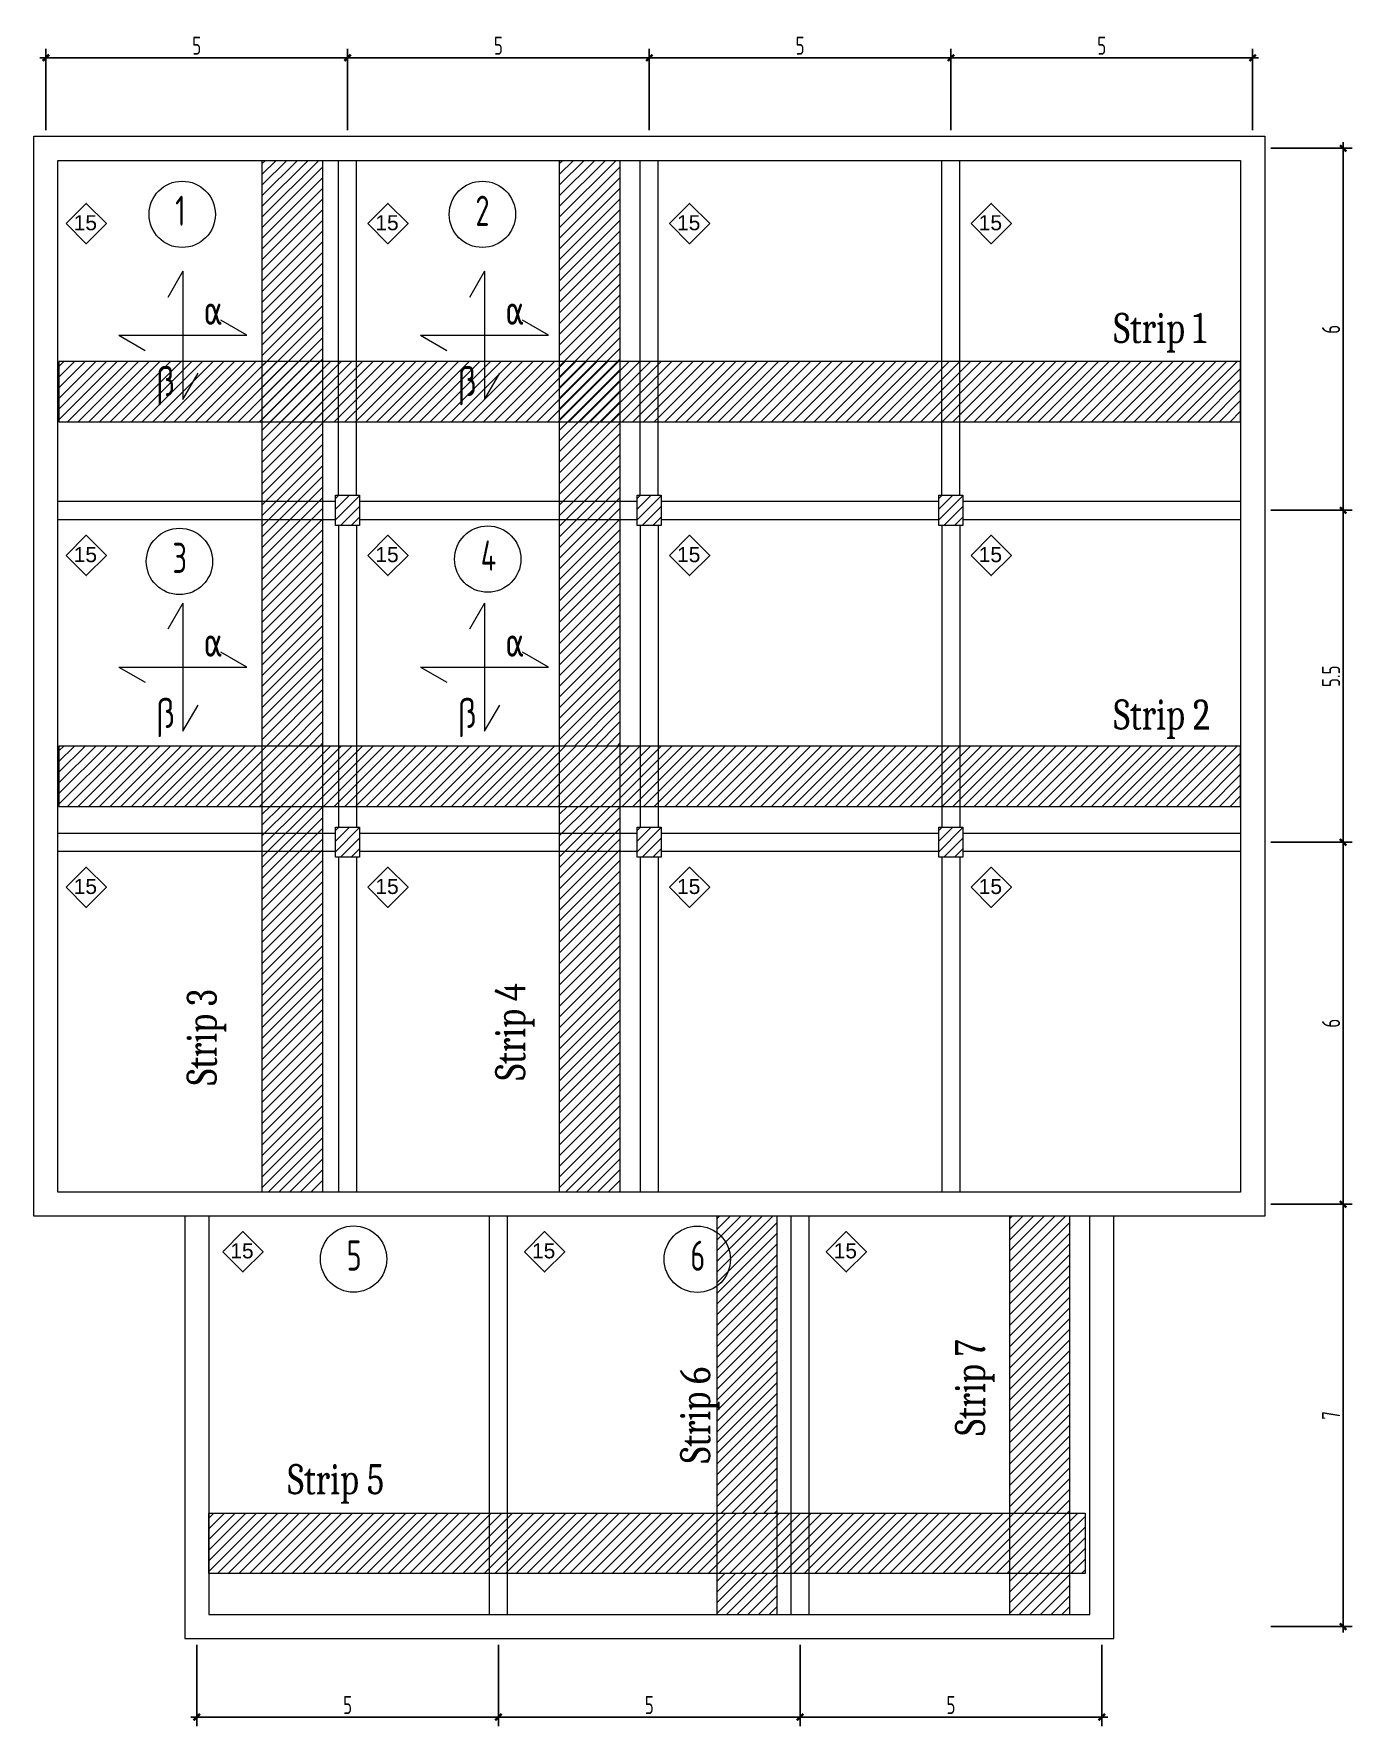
# Model space of a CAD drawing. Header units: metres. Extents: x 64 to 364, y 186 to 335.
# Drawn here: x 281.09 to 302.94, y 185.97 to 214.01 of the extents above; entities that cross this region are included whole.
import ezdxf

# ---------------------------------------------------------------- set-up
doc = ezdxf.new("R2010")
doc.units = ezdxf.units.M
doc.header["$MEASUREMENT"] = 0
for name, color, linetype in [('beam', 3, 'Continuous'), ('COLUMNS', 210, 'Continuous'), ('HATCH', 252, 'Continuous'), ('RC', 1, 'Continuous'), ('STEEL', 5, 'Continuous'), ('YQ_AXIS', 3, 'Continuous'), ('YQ_DIM', 3, 'Continuous')]:
    doc.layers.add(name, color=color, linetype=linetype)
doc.styles.add('1', font='arial.ttf')
doc.styles.add('YQ_DIM', font='SUPEROS.SHX', dxfattribs={"width": 0.8, "bigfont": 'HZDX.SHX'})
doc.dimstyles.new('yqm0_100', dxfattribs={"dimscale": 0.1, "dimtxt": 3, "dimasz": 1, "dimexe": 1.5, "dimexo": 3, "dimgap": 0.5, "dimtad": 1, "dimdec": 3, "dimdsep": 46, "dimtxsty": 'YQ_DIM', "dimblk": 'YQTICK', "dimcen": 0, "dimclrd": 256, "dimclre": 256, "dimclrt": 7, "dimadec": 1, "dimazin": 2, "dimtfac": 1, "dimtdec": 4, "dimtix": 1, "dimtmove": 2, "dimatfit": 2, "dimfxl": 1, "dimtolj": 1, "dimtzin": 0, "dimarcsym": 0})
pattern_1 = [(45, (0, -6.45064), (-0.088388348, 0.088388348), [])]

# ---------------------------------------------------------------- blocks, each defined once
blk = doc.blocks.new('YQTICK')
blk.add_line((-1, 0), (1, 0))
at = {"const_width": 0.4}
blk.add_lwpolyline([(0.53, 0.53), (-0.53, -0.53)], dxfattribs=at)
blk = doc.blocks.new('*D81')
at = {"layer": 'Defpoints', "color": 0, "lineweight": 9, "transparency": 16777216}
for p in [(283.787, 187.617), (288.787, 187.617), (288.787, 186.117)]:
    blk.add_point(p, dxfattribs=at)
at = {"layer": 'YQ_DIM', "lineweight": -2, "transparency": 16777216}
for p, q in [((283.787, 187.317), (283.787, 185.967)), ((288.787, 187.317), (288.787, 185.967)), ((283.887, 186.117), (288.687, 186.117))]:
    blk.add_line(p, q, dxfattribs=at)
at = {"layer": 'YQ_DIM', "lineweight": -2, "transparency": 16777216, "xscale": 0.1, "yscale": 0.1, "zscale": 0.1, "rotation": 180}
blk.add_blockref('YQTICK', (283.787, 186.117), dxfattribs=at)
at = {"layer": 'YQ_DIM', "lineweight": -2, "transparency": 16777216, "xscale": 0.1, "yscale": 0.1, "zscale": 0.1}
blk.add_blockref('YQTICK', (288.787, 186.117), dxfattribs=at)
at = {"layer": 'YQ_DIM', "color": 7, "lineweight": 9, "transparency": 16777216, "insert": (286.287, 186.317), "char_height": 0.3, "attachment_point": 5, "style": 'YQ_DIM'}
blk.add_mtext('\\A1;5', dxfattribs=at)
blk = doc.blocks.new('*D82')
at = {"layer": 'Defpoints', "color": 0, "lineweight": 9, "transparency": 16777216}
for p in [(288.787, 187.617), (293.787, 187.617), (293.787, 186.117)]:
    blk.add_point(p, dxfattribs=at)
at = {"layer": 'YQ_DIM', "lineweight": -2, "transparency": 16777216}
for p, q in [((288.787, 187.317), (288.787, 185.967)), ((293.787, 187.317), (293.787, 185.967)), ((288.887, 186.117), (293.687, 186.117))]:
    blk.add_line(p, q, dxfattribs=at)
at = {"layer": 'YQ_DIM', "lineweight": -2, "transparency": 16777216, "xscale": 0.1, "yscale": 0.1, "zscale": 0.1, "rotation": 180}
blk.add_blockref('YQTICK', (288.787, 186.117), dxfattribs=at)
at = {"layer": 'YQ_DIM', "lineweight": -2, "transparency": 16777216, "xscale": 0.1, "yscale": 0.1, "zscale": 0.1}
blk.add_blockref('YQTICK', (293.787, 186.117), dxfattribs=at)
at = {"layer": 'YQ_DIM', "color": 7, "lineweight": 9, "transparency": 16777216, "insert": (291.287, 186.317), "char_height": 0.3, "attachment_point": 5, "style": 'YQ_DIM'}
blk.add_mtext('\\A1;5', dxfattribs=at)
blk = doc.blocks.new('*D83')
at = {"layer": 'Defpoints', "color": 0, "lineweight": 9, "transparency": 16777216}
for p in [(293.787, 187.617), (298.787, 187.617), (298.787, 186.117)]:
    blk.add_point(p, dxfattribs=at)
at = {"layer": 'YQ_DIM', "lineweight": -2, "transparency": 16777216}
for p, q in [((293.787, 187.317), (293.787, 185.967)), ((298.787, 187.317), (298.787, 185.967)), ((293.887, 186.117), (298.687, 186.117))]:
    blk.add_line(p, q, dxfattribs=at)
at = {"layer": 'YQ_DIM', "lineweight": -2, "transparency": 16777216, "xscale": 0.1, "yscale": 0.1, "zscale": 0.1, "rotation": 180}
blk.add_blockref('YQTICK', (293.787, 186.117), dxfattribs=at)
at = {"layer": 'YQ_DIM', "lineweight": -2, "transparency": 16777216, "xscale": 0.1, "yscale": 0.1, "zscale": 0.1}
blk.add_blockref('YQTICK', (298.787, 186.117), dxfattribs=at)
at = {"layer": 'YQ_DIM', "color": 7, "lineweight": 9, "transparency": 16777216, "insert": (296.287, 186.317), "char_height": 0.3, "attachment_point": 5, "style": 'YQ_DIM'}
blk.add_mtext('\\A1;5', dxfattribs=at)
blk = doc.blocks.new('*D84')
at = {"layer": 'Defpoints', "color": 0, "lineweight": 9, "transparency": 16777216}
for p in [(286.287, 213.617), (281.287, 212.117), (286.287, 212.117)]:
    blk.add_point(p, dxfattribs=at)
at = {"layer": 'YQ_DIM', "lineweight": -2, "transparency": 16777216}
for p, q in [((281.287, 212.417), (281.287, 213.767)), ((286.287, 212.417), (286.287, 213.767)), ((281.387, 213.617), (286.187, 213.617))]:
    blk.add_line(p, q, dxfattribs=at)
at = {"layer": 'YQ_DIM', "lineweight": -2, "transparency": 16777216, "xscale": 0.1, "yscale": 0.1, "zscale": 0.1, "rotation": 180}
blk.add_blockref('YQTICK', (281.287, 213.617), dxfattribs=at)
at = {"layer": 'YQ_DIM', "lineweight": -2, "transparency": 16777216, "xscale": 0.1, "yscale": 0.1, "zscale": 0.1}
blk.add_blockref('YQTICK', (286.287, 213.617), dxfattribs=at)
at = {"layer": 'YQ_DIM', "color": 7, "lineweight": 9, "transparency": 16777216, "insert": (283.787, 213.817), "char_height": 0.3, "attachment_point": 5, "style": 'YQ_DIM'}
blk.add_mtext('\\A1;5', dxfattribs=at)
blk = doc.blocks.new('*D85')
at = {"layer": 'Defpoints', "color": 0, "lineweight": 9, "transparency": 16777216}
for p in [(291.287, 213.617), (286.287, 212.117), (291.287, 212.117)]:
    blk.add_point(p, dxfattribs=at)
at = {"layer": 'YQ_DIM', "lineweight": -2, "transparency": 16777216}
for p, q in [((286.287, 212.417), (286.287, 213.767)), ((291.287, 212.417), (291.287, 213.767)), ((286.387, 213.617), (291.187, 213.617))]:
    blk.add_line(p, q, dxfattribs=at)
at = {"layer": 'YQ_DIM', "lineweight": -2, "transparency": 16777216, "xscale": 0.1, "yscale": 0.1, "zscale": 0.1, "rotation": 180}
blk.add_blockref('YQTICK', (286.287, 213.617), dxfattribs=at)
at = {"layer": 'YQ_DIM', "lineweight": -2, "transparency": 16777216, "xscale": 0.1, "yscale": 0.1, "zscale": 0.1}
blk.add_blockref('YQTICK', (291.287, 213.617), dxfattribs=at)
at = {"layer": 'YQ_DIM', "color": 7, "lineweight": 9, "transparency": 16777216, "insert": (288.787, 213.817), "char_height": 0.3, "attachment_point": 5, "style": 'YQ_DIM'}
blk.add_mtext('\\A1;5', dxfattribs=at)
blk = doc.blocks.new('*D86')
at = {"layer": 'Defpoints', "color": 0, "lineweight": 9, "transparency": 16777216}
for p in [(296.287, 213.617), (291.287, 212.117), (296.287, 212.117)]:
    blk.add_point(p, dxfattribs=at)
at = {"layer": 'YQ_DIM', "lineweight": -2, "transparency": 16777216}
for p, q in [((291.287, 212.417), (291.287, 213.767)), ((296.287, 212.417), (296.287, 213.767)), ((291.387, 213.617), (296.187, 213.617))]:
    blk.add_line(p, q, dxfattribs=at)
at = {"layer": 'YQ_DIM', "lineweight": -2, "transparency": 16777216, "xscale": 0.1, "yscale": 0.1, "zscale": 0.1, "rotation": 180}
blk.add_blockref('YQTICK', (291.287, 213.617), dxfattribs=at)
at = {"layer": 'YQ_DIM', "lineweight": -2, "transparency": 16777216, "xscale": 0.1, "yscale": 0.1, "zscale": 0.1}
blk.add_blockref('YQTICK', (296.287, 213.617), dxfattribs=at)
at = {"layer": 'YQ_DIM', "color": 7, "lineweight": 9, "transparency": 16777216, "insert": (293.787, 213.817), "char_height": 0.3, "attachment_point": 5, "style": 'YQ_DIM'}
blk.add_mtext('\\A1;5', dxfattribs=at)
blk = doc.blocks.new('*D87')
at = {"layer": 'Defpoints', "color": 0, "lineweight": 9, "transparency": 16777216}
for p in [(301.287, 213.617), (296.287, 212.117), (301.287, 212.117)]:
    blk.add_point(p, dxfattribs=at)
at = {"layer": 'YQ_DIM', "lineweight": -2, "transparency": 16777216}
for p, q in [((296.287, 212.417), (296.287, 213.767)), ((301.287, 212.417), (301.287, 213.767)), ((296.387, 213.617), (301.187, 213.617))]:
    blk.add_line(p, q, dxfattribs=at)
at = {"layer": 'YQ_DIM', "lineweight": -2, "transparency": 16777216, "xscale": 0.1, "yscale": 0.1, "zscale": 0.1, "rotation": 180}
blk.add_blockref('YQTICK', (296.287, 213.617), dxfattribs=at)
at = {"layer": 'YQ_DIM', "lineweight": -2, "transparency": 16777216, "xscale": 0.1, "yscale": 0.1, "zscale": 0.1}
blk.add_blockref('YQTICK', (301.287, 213.617), dxfattribs=at)
at = {"layer": 'YQ_DIM', "color": 7, "lineweight": 9, "transparency": 16777216, "insert": (298.787, 213.817), "char_height": 0.3, "attachment_point": 5, "style": 'YQ_DIM'}
blk.add_mtext('\\A1;5', dxfattribs=at)
blk = doc.blocks.new('*D88')
at = {"layer": 'Defpoints', "color": 0, "lineweight": 9, "transparency": 16777216}
for p in [(301.287, 194.617), (302.787, 194.617), (301.287, 187.617)]:
    blk.add_point(p, dxfattribs=at)
at = {"layer": 'YQ_DIM', "lineweight": -2, "transparency": 16777216}
for p, q in [((301.587, 194.617), (302.937, 194.617)), ((302.787, 187.717), (302.787, 194.517)), ((301.587, 187.617), (302.937, 187.617))]:
    blk.add_line(p, q, dxfattribs=at)
at = {"layer": 'YQ_DIM', "lineweight": -2, "transparency": 16777216, "xscale": 0.1, "yscale": 0.1, "zscale": 0.1}
for p, rotation in [((302.787, 194.617), 90), ((302.787, 187.617), 270)]:
    blk.add_blockref('YQTICK', p, dxfattribs=dict(at, rotation=rotation))
at = {"layer": 'YQ_DIM', "color": 7, "lineweight": 9, "transparency": 16777216, "insert": (302.587, 191.117), "char_height": 0.3, "attachment_point": 5, "rotation": 90, "style": 'YQ_DIM'}
blk.add_mtext('\\A1;7', dxfattribs=at)
blk = doc.blocks.new('*D89')
at = {"layer": 'Defpoints', "color": 0, "lineweight": 9, "transparency": 16777216}
for p in [(301.287, 200.617), (302.787, 200.617), (301.287, 194.617)]:
    blk.add_point(p, dxfattribs=at)
at = {"layer": 'YQ_DIM', "lineweight": -2, "transparency": 16777216}
for p, q in [((301.587, 200.617), (302.937, 200.617)), ((302.787, 194.717), (302.787, 200.517)), ((301.587, 194.617), (302.937, 194.617))]:
    blk.add_line(p, q, dxfattribs=at)
at = {"layer": 'YQ_DIM', "lineweight": -2, "transparency": 16777216, "xscale": 0.1, "yscale": 0.1, "zscale": 0.1}
for p, rotation in [((302.787, 200.617), 90), ((302.787, 194.617), 270)]:
    blk.add_blockref('YQTICK', p, dxfattribs=dict(at, rotation=rotation))
at = {"layer": 'YQ_DIM', "color": 7, "lineweight": 9, "transparency": 16777216, "insert": (302.587, 197.617), "char_height": 0.3, "attachment_point": 5, "rotation": 90, "style": 'YQ_DIM'}
blk.add_mtext('\\A1;6', dxfattribs=at)
blk = doc.blocks.new('*D90')
at = {"layer": 'Defpoints', "color": 0, "lineweight": 9, "transparency": 16777216}
for p in [(301.287, 206.117), (302.787, 206.117), (301.287, 200.617)]:
    blk.add_point(p, dxfattribs=at)
at = {"layer": 'YQ_DIM', "lineweight": -2, "transparency": 16777216}
for p, q in [((301.587, 206.117), (302.937, 206.117)), ((302.787, 200.717), (302.787, 206.017)), ((301.587, 200.617), (302.937, 200.617))]:
    blk.add_line(p, q, dxfattribs=at)
at = {"layer": 'YQ_DIM', "lineweight": -2, "transparency": 16777216, "xscale": 0.1, "yscale": 0.1, "zscale": 0.1}
for p, rotation in [((302.787, 206.117), 90), ((302.787, 200.617), 270)]:
    blk.add_blockref('YQTICK', p, dxfattribs=dict(at, rotation=rotation))
at = {"layer": 'YQ_DIM', "color": 7, "lineweight": 9, "transparency": 16777216, "insert": (302.587, 203.367), "char_height": 0.3, "attachment_point": 5, "rotation": 90, "style": 'YQ_DIM'}
blk.add_mtext('\\A1;5.5', dxfattribs=at)
blk = doc.blocks.new('*D91')
at = {"layer": 'Defpoints', "color": 0, "lineweight": 9, "transparency": 16777216}
for p in [(301.287, 212.117), (302.787, 212.117), (301.287, 206.117)]:
    blk.add_point(p, dxfattribs=at)
at = {"layer": 'YQ_DIM', "lineweight": -2, "transparency": 16777216}
for p, q in [((301.587, 212.117), (302.937, 212.117)), ((302.787, 206.217), (302.787, 212.017)), ((301.587, 206.117), (302.937, 206.117))]:
    blk.add_line(p, q, dxfattribs=at)
at = {"layer": 'YQ_DIM', "lineweight": -2, "transparency": 16777216, "xscale": 0.1, "yscale": 0.1, "zscale": 0.1}
for p, rotation in [((302.787, 212.117), 90), ((302.787, 206.117), 270)]:
    blk.add_blockref('YQTICK', p, dxfattribs=dict(at, rotation=rotation))
at = {"layer": 'YQ_DIM', "color": 7, "lineweight": 9, "transparency": 16777216, "insert": (302.587, 209.117), "char_height": 0.3, "attachment_point": 5, "rotation": 90, "style": 'YQ_DIM'}
blk.add_mtext('\\A1;6', dxfattribs=at)
blk = doc.blocks.new('*U73')
at = {"layer": 'YQ_DIM'}
blk.add_lwpolyline([(-0.334, 0), (0, -0.334), (0.334, 0), (0, 0.334)], close=True, dxfattribs=at)
at = {"layer": 'YQ_DIM', "style": '1'}
blk.add_text('15', height=0.25, dxfattribs=at).set_placement((-0.21, -0.11))
blk = doc.blocks.new('*U74')
at = {"layer": 'YQ_AXIS', "color": 0, "linetype": 'ByBlock', "lineweight": -2, "transparency": 16777216}
for p in [(0, 0), (5, 0), (10, 0)]:
    blk.add_blockref('*U73', p, dxfattribs=at)
blk = doc.blocks.new('*U75')
at = {"layer": 'beam', "lineweight": 9}
for p, q in [((-2.3, 0.15), (2.3, 0.15)), ((-2.3, -0.15), (2.3, -0.15))]:
    blk.add_line(p, q, dxfattribs=at)
blk = doc.blocks.new('*U76')
at = {"layer": 'HATCH', "color": 0, "linetype": 'ByBlock', "lineweight": -2, "transparency": 16777216}
for p in [(-15, 0), (-10, 0), (-5, 0), (0, 0), (-15, -5.5), (-10, -5.5), (-5, -5.5), (0, -5.5)]:
    blk.add_blockref('*U75', p, dxfattribs=at)
blk = doc.blocks.new('*U77')
at = {"layer": 'beam', "lineweight": 9}
for p, q in [((-0.15, -2.775), (-0.15, 2.775)), ((0.15, -2.775), (0.15, 2.775))]:
    blk.add_line(p, q, dxfattribs=at)
blk = doc.blocks.new('*U78')
at = {"layer": 'HATCH', "color": 0, "linetype": 'ByBlock', "lineweight": -2, "transparency": 16777216}
for p in [(-10, 0), (-5, 0), (0, 0)]:
    blk.add_blockref('*U77', p, dxfattribs=at)
blk = doc.blocks.new('*U79')
at = {"layer": 'beam', "lineweight": 9}
for p, q in [((-0.15, 5.525), (-0.15, 0.525)), ((0.15, 5.525), (0.15, 0.525)), ((-0.15, 0.025), (-0.15, -5.525)), ((0.15, 0.025), (0.15, -5.525))]:
    blk.add_line(p, q, dxfattribs=at)
blk = doc.blocks.new('*U80')
at = {"layer": 'beam', "color": 0, "linetype": 'ByBlock', "lineweight": -2, "transparency": 16777216}
for p in [(0, 0), (5, 0), (10, 0)]:
    blk.add_blockref('*U79', p, dxfattribs=at)

msp = doc.modelspace()

# ---------------------------------------------------------------- hatches: boundary and pattern name
at = {"layer": 'HATCH', "lineweight": 9}
h = msp.add_hatch(dxfattribs=at)
h.set_pattern_fill('ANSI31', color=256)
h.set_pattern_definition([(45, (14.19409, -51.08443), (-0.088388348, 0.088388348), [])])
h.paths.add_polyline_path([(286.4868, 206.3667), (286.0868, 206.3667), (286.0868, 205.8667), (286.4868, 205.8667)])
h = msp.add_hatch(dxfattribs=at)
h.set_pattern_fill('ANSI31', color=256)
h.set_pattern_definition([(45, (19.19409, -51.08443), (-0.088388348, 0.088388348), [])])
h.paths.add_polyline_path([(291.4868, 206.3667), (291.0868, 206.3667), (291.0868, 205.8667), (291.4868, 205.8667)])
h = msp.add_hatch(dxfattribs=at)
h.set_pattern_fill('ANSI31', color=256)
h.set_pattern_definition([(45, (24.19409, -51.08443), (-0.088388348, 0.088388348), [])])
h.paths.add_polyline_path([(296.4868, 206.3667), (296.0868, 206.3667), (296.0868, 205.8667), (296.4868, 205.8667)])
h = msp.add_hatch(dxfattribs=at)
h.set_pattern_fill('ANSI31', color=256)
h.set_pattern_definition([(45, (14.19409, -56.58443), (-0.088388348, 0.088388348), [])])
h.paths.add_polyline_path([(286.4868, 200.8667), (286.0868, 200.8667), (286.0868, 200.3667), (286.4868, 200.3667)])
h = msp.add_hatch(dxfattribs=at)
h.set_pattern_fill('ANSI31', color=256)
h.set_pattern_definition([(45, (19.19409, -56.58443), (-0.088388348, 0.088388348), [])])
h.paths.add_polyline_path([(291.4868, 200.8667), (291.0868, 200.8667), (291.0868, 200.3667), (291.4868, 200.3667)])
h = msp.add_hatch(dxfattribs=at)
h.set_pattern_fill('ANSI31', color=256)
h.set_pattern_definition([(45, (24.19409, -56.58443), (-0.088388348, 0.088388348), [])])
h.paths.add_polyline_path([(296.4868, 200.8667), (296.0868, 200.8667), (296.0868, 200.3667), (296.4868, 200.3667)])
at = {"layer": 'STEEL', "lineweight": 9}
h = msp.add_hatch(dxfattribs=at)
h.set_pattern_fill('ANSI31', color=256)
h.paths.add_polyline_path([(285.8734, 200.4667), (284.8734, 200.4667), (284.8734, 194.8172), (285.8734, 194.8172)])
h.paths.add_polyline_path([(285.8734, 200.7667), (284.8734, 200.7667), (284.8734, 200.4667), (285.8734, 200.4667)])
h.paths.add_polyline_path([(285.8734, 201.2106), (284.8734, 201.2106), (284.8734, 200.7667), (285.8734, 200.7667)])
h.paths.add_polyline_path([(285.8734, 205.9667), (284.8734, 205.9667), (284.8734, 202.2106), (285.8734, 202.2106)])
h.paths.add_polyline_path([(285.8734, 211.9167), (284.8734, 211.9167), (284.8734, 206.2667), (285.8734, 206.2667)])
h.paths.add_polyline_path([(285.8734, 206.2667), (284.8734, 206.2667), (284.8734, 205.9667), (285.8734, 205.9667)])
h = msp.add_hatch(dxfattribs=at)
h.set_pattern_fill('ANSI31', color=256)
h.set_pattern_definition([(45, (4.92711, 0), (-0.088388348, 0.088388348), [])])
h.paths.add_polyline_path([(290.8005, 200.4667), (289.8005, 200.4667), (289.8005, 194.8172), (290.8005, 194.8172)])
h.paths.add_polyline_path([(290.8005, 200.7667), (289.8005, 200.7667), (289.8005, 200.4667), (290.8005, 200.4667)])
h.paths.add_polyline_path([(290.8005, 201.2106), (289.8005, 201.2106), (289.8005, 200.7667), (290.8005, 200.7667)])
h.paths.add_polyline_path([(290.8005, 205.9667), (289.8005, 205.9667), (289.8005, 202.2106), (290.8005, 202.2106)])
h.paths.add_polyline_path([(290.8005, 211.9167), (289.8005, 211.9167), (289.8005, 206.2667), (290.8005, 206.2667)])
h.paths.add_polyline_path([(290.8005, 206.2667), (289.8005, 206.2667), (289.8005, 205.9667), (290.8005, 205.9667)])
h = msp.add_hatch(dxfattribs=at)
h.set_pattern_fill('ANSI31', color=256)
h.set_pattern_definition([(45, (0, 6.37306), (-0.088388348, 0.088388348), [])])
h.paths.add_polyline_path([(286.1368, 208.5836), (281.502, 208.5836), (281.502, 207.5836), (286.1368, 207.5836)])
h.paths.add_polyline_path([(286.4368, 208.5836), (286.1368, 208.5836), (286.1368, 207.5836), (286.4368, 207.5836)])
h.paths.add_polyline_path([(296.1368, 208.5836), (291.4368, 208.5836), (291.4368, 207.5836), (296.1368, 207.5836)])
h.paths.add_polyline_path([(291.1368, 208.5836), (286.4368, 208.5836), (286.4368, 207.5836), (291.1368, 207.5836)])
h.paths.add_polyline_path([(301.0868, 208.5836), (296.4368, 208.5836), (296.4368, 207.5836), (301.0868, 207.5836)])
h.paths.add_polyline_path([(296.4368, 208.5836), (296.1368, 208.5836), (296.1368, 207.5836), (296.4368, 207.5836)])
h.paths.add_polyline_path([(291.4368, 208.5836), (291.1368, 208.5836), (291.1368, 207.5836), (291.4368, 207.5836)])
h = msp.add_hatch(dxfattribs=at)
h.set_pattern_fill('ANSI31', color=256)
h.set_pattern_definition(pattern_1)
h.paths.add_polyline_path([(281.502, 202.2106), (281.502, 201.2106), (286.1368, 201.2106), (286.1368, 202.2106)], flags=17)
h.paths.add_polyline_path([(291.1368, 202.2106), (286.4368, 202.2106), (286.4368, 201.2106), (291.1368, 201.2106)], flags=16)
h.paths.add_polyline_path([(286.4368, 202.2106), (286.1368, 202.2106), (286.1368, 201.2106), (286.4368, 201.2106)], flags=16)
h.paths.add_polyline_path([(291.4368, 202.2106), (291.1368, 202.2106), (291.1368, 201.2106), (291.4368, 201.2106)], flags=16)
h.paths.add_polyline_path([(296.1368, 202.2106), (291.4368, 202.2106), (291.4368, 201.2106), (296.1368, 201.2106)], flags=16)
h.paths.add_polyline_path([(296.4368, 202.2106), (296.1368, 202.2106), (296.1368, 201.2106), (296.4368, 201.2106)], flags=16)
h.paths.add_polyline_path([(296.4368, 202.2106), (296.4368, 201.2106), (301.0868, 201.2106), (301.0868, 202.2106)], flags=16)
h.paths.add_polyline_path([(301.0868, 202.2106), (281.502, 202.2106), (281.502, 201.2106), (301.0868, 201.2106)])
h.paths.add_polyline_path([(282.9382, 199.5873), (283.5175, 199.5873), (283.5175, 203.9749), (282.9382, 203.9749)], flags=9)
h.paths.add_polyline_path([(287.9382, 199.5873), (288.5175, 199.5873), (288.5175, 203.9749), (287.9382, 203.9749)], flags=9)
h.paths.add_polyline_path([(292.9382, 199.5873), (293.5175, 199.5873), (293.5175, 203.9749), (292.9382, 203.9749)], flags=9)
h.paths.add_polyline_path([(297.9382, 199.5873), (298.5175, 199.5873), (298.5175, 203.9749), (297.9382, 203.9749)], flags=9)
h = msp.add_hatch(dxfattribs=at)
h.set_pattern_fill('ANSI31', color=256)
h.set_pattern_definition(pattern_1)
h.paths.add_polyline_path([(291.1368, 202.2106), (286.4368, 202.2106), (286.4368, 201.2106), (291.1368, 201.2106)], flags=17)
h.paths.add_polyline_path([(286.4368, 202.2106), (286.4368, 201.2106), (291.1368, 201.2106), (291.1368, 202.2106)], flags=17)
h.paths.add_polyline_path([(287.9382, 199.5873), (288.5175, 199.5873), (288.5175, 203.9749), (287.9382, 203.9749)], flags=9)
h = msp.add_hatch(dxfattribs=at)
h.set_pattern_fill('ANSI31', color=256)
h.paths.add_polyline_path([(286.1368, 202.2106), (281.502, 202.2106), (281.502, 201.2106), (286.1368, 201.2106)])
h.paths.add_polyline_path([(286.4368, 202.2106), (286.1368, 202.2106), (286.1368, 201.2106), (286.4368, 201.2106)])
h.paths.add_polyline_path([(296.1368, 202.2106), (291.4368, 202.2106), (291.4368, 201.2106), (296.1368, 201.2106)])
h.paths.add_polyline_path([(291.1368, 202.2106), (286.4368, 202.2106), (286.4368, 201.2106), (291.1368, 201.2106)])
h.paths.add_polyline_path([(301.0868, 202.2106), (296.4368, 202.2106), (296.4368, 201.2106), (301.0868, 201.2106)])
h.paths.add_polyline_path([(296.4368, 202.2106), (296.1368, 202.2106), (296.1368, 201.2106), (296.4368, 201.2106)])
h.paths.add_polyline_path([(291.4368, 202.2106), (291.1368, 202.2106), (291.1368, 201.2106), (291.4368, 201.2106)])
h = msp.add_hatch(dxfattribs=at)
h.set_pattern_fill('ANSI31', color=256)
h.set_pattern_definition([(45, (-4.85117, 0), (-0.088388348, 0.088388348), [])])
h.paths.add_polyline_path([(293.4071, 194.4167), (292.4071, 194.4167), (292.4071, 191.2111), (292.4781, 191.1702), (292.4071, 191.1702), (292.4071, 189.4956), (293.4071, 189.4956)])
h.paths.add_polyline_path([(293.4071, 188.4956), (292.4071, 188.4956), (292.4071, 187.8167), (293.4071, 187.8167)])
h = msp.add_hatch(dxfattribs=at)
h.set_pattern_fill('ANSI31', color=256)
h.paths.add_polyline_path([(298.2583, 194.4167), (297.2583, 194.4167), (297.2583, 191.2111), (297.3292, 191.1702), (297.2583, 191.1702), (297.2583, 189.4956), (298.2583, 189.4956)])
h.paths.add_polyline_path([(298.2583, 188.4956), (297.2583, 188.4956), (297.2583, 187.8167), (298.2583, 187.8167)])
h = msp.add_hatch(dxfattribs=at)
h.set_pattern_fill('ANSI31', color=256)
h.paths.add_polyline_path([(298.5133, 189.4956), (293.9368, 189.4956), (293.9368, 188.4956), (298.5133, 188.4956)])
h.paths.add_polyline_path([(293.6368, 189.4956), (288.9368, 189.4956), (288.9368, 188.4956), (293.6368, 188.4956)])
h.paths.add_polyline_path([(288.6368, 189.4956), (283.9868, 189.4956), (283.9868, 188.4956), (288.6368, 188.4956)])
h.paths.add_polyline_path([(288.9368, 189.4956), (288.6368, 189.4956), (288.6368, 188.4956), (288.9368, 188.4956)])
h.paths.add_polyline_path([(293.9368, 189.4956), (293.6368, 189.4956), (293.6368, 188.4956), (293.9368, 188.4956)])

# ---------------------------------------------------------------- linework, layer by layer
at = {"layer": 'beam', "lineweight": 9}
for p, q in [((283.5578, 210.0783), (283.3078, 209.6453)), ((283.5578, 210.0783), (283.5578, 207.9559)), ((288.5578, 210.0783), (288.3078, 209.6453)), ((288.5578, 210.0783), (288.5578, 207.9559)), ((284.619, 209.0171), (284.186, 209.2671)), ((289.619, 209.0171), (289.186, 209.2671)), ((282.4965, 209.0171), (284.619, 209.0171)), ((282.4965, 209.0171), (282.9295, 208.7671)), ((287.4965, 209.0171), (289.619, 209.0171)), ((287.4965, 209.0171), (287.9295, 208.7671)), ((283.5578, 207.9559), (283.8078, 208.3889)), ((288.5578, 207.9559), (288.8078, 208.3889)), ((283.5578, 204.5783), (283.3078, 204.1453)), ((283.5578, 204.5783), (283.5578, 202.4559)), ((288.5578, 204.5783), (288.3078, 204.1453)), ((288.5578, 204.5783), (288.5578, 202.4559)), ((284.619, 203.5171), (284.186, 203.7671)), ((289.619, 203.5171), (289.186, 203.7671)), ((282.4965, 203.5171), (284.619, 203.5171)), ((282.4965, 203.5171), (282.9295, 203.2671)), ((287.4965, 203.5171), (289.619, 203.5171)), ((287.4965, 203.5171), (287.9295, 203.2671)), ((283.5578, 202.4559), (283.8078, 202.8889)), ((288.5578, 202.4559), (288.8078, 202.8889)), ((288.6368, 187.8167), (288.6368, 194.4167)), ((288.9368, 187.8167), (288.9368, 194.4167)), ((293.6368, 187.8167), (293.6368, 194.4167)), ((293.9368, 187.8167), (293.9368, 194.4167))]:
    msp.add_line(p, q, dxfattribs=at)
for points in [[(284.8734, 211.9167), (285.8734, 211.9167), (285.8734, 194.8172), (284.8734, 194.8172)], [(289.8005, 211.9167), (290.8005, 211.9167), (290.8005, 194.8172), (289.8005, 194.8172)], [(301.0868, 208.5836), (281.502, 208.5836), (281.502, 207.5836), (301.0868, 207.5836)], [(301.0868, 202.2106), (281.502, 202.2106), (281.502, 201.2106), (301.0868, 201.2106)], [(293.4071, 194.4167), (292.4071, 194.4167), (292.4071, 187.8167), (293.4071, 187.8167)], [(298.2583, 194.4167), (297.2583, 194.4167), (297.2583, 187.8167), (298.2583, 187.8167)], [(283.9868, 189.4956), (298.5133, 189.4956), (298.5133, 188.4956), (283.9868, 188.4956)]]:
    msp.add_lwpolyline(points, close=True, dxfattribs=at)
for centre in [(283.5454, 211.0223), (288.5216, 211.0223), (283.5008, 205.2693), (288.6099, 205.3078), (286.3862, 193.7082), (292.0828, 193.7049)]:
    msp.add_circle(centre, 0.5496, dxfattribs=at)
at = {"layer": 'COLUMNS', "lineweight": 9}
for points in [[(286.0868, 206.3667), (286.4868, 206.3667), (286.4868, 205.8667), (286.0868, 205.8667)], [(291.0868, 206.3667), (291.4868, 206.3667), (291.4868, 205.8667), (291.0868, 205.8667)], [(296.0868, 206.3667), (296.4868, 206.3667), (296.4868, 205.8667), (296.0868, 205.8667)], [(286.0868, 200.8667), (286.4868, 200.8667), (286.4868, 200.3667), (286.0868, 200.3667)], [(291.0868, 200.8667), (291.4868, 200.8667), (291.4868, 200.3667), (291.0868, 200.3667)], [(296.0868, 200.8667), (296.4868, 200.8667), (296.4868, 200.3667), (296.0868, 200.3667)]]:
    msp.add_lwpolyline(points, close=True, dxfattribs=at)
at = {"layer": 'RC', "lineweight": 9}
for p, q in [((281.0868, 194.4167), (281.0868, 212.3167)), ((281.0868, 212.3167), (301.4868, 212.3167)), ((301.4868, 212.3167), (301.4868, 194.4167)), ((281.4868, 194.8167), (281.4868, 211.9167)), ((281.4868, 211.9167), (301.0868, 211.9167)), ((301.0868, 211.9167), (301.0868, 194.8167)), ((301.0868, 194.8167), (281.4868, 194.8167)), ((301.4868, 194.4167), (281.0868, 194.4167)), ((283.5868, 194.4167), (283.5868, 187.4167)), ((283.9868, 194.4167), (283.9868, 187.8167)), ((298.5868, 187.8167), (298.5868, 194.4167)), ((298.9868, 187.4167), (298.9868, 194.4167)), ((283.9868, 187.8167), (298.5868, 187.8167)), ((283.5868, 187.4167), (298.9868, 187.4167))]:
    msp.add_line(p, q, dxfattribs=at)
at = {"layer": 'YQ_DIM'}
for points in [[(281.6219, 210.8687), (281.9557, 210.535), (282.2894, 210.8687), (281.9557, 211.2024)], [(286.6219, 210.8687), (286.9557, 210.535), (287.2894, 210.8687), (286.9557, 211.2024)], [(291.6219, 210.8687), (291.9557, 210.535), (292.2894, 210.8687), (291.9557, 211.2024)], [(296.6219, 210.8687), (296.9557, 210.535), (297.2894, 210.8687), (296.9557, 211.2024)], [(281.6219, 205.3687), (281.9557, 205.035), (282.2894, 205.3687), (281.9557, 205.7024)], [(286.6219, 205.3687), (286.9557, 205.035), (287.2894, 205.3687), (286.9557, 205.7024)], [(291.6219, 205.3687), (291.9557, 205.035), (292.2894, 205.3687), (291.9557, 205.7024)], [(296.6219, 205.3687), (296.9557, 205.035), (297.2894, 205.3687), (296.9557, 205.7024)], [(281.6219, 199.8687), (281.9557, 199.535), (282.2894, 199.8687), (281.9557, 200.2024)], [(286.6219, 199.8687), (286.9557, 199.535), (287.2894, 199.8687), (286.9557, 200.2024)], [(291.6219, 199.8687), (291.9557, 199.535), (292.2894, 199.8687), (291.9557, 200.2024)], [(296.6219, 199.8687), (296.9557, 199.535), (297.2894, 199.8687), (296.9557, 200.2024)]]:
    msp.add_lwpolyline(points, close=True, dxfattribs=at)

# ---------------------------------------------------------------- block references
at = {"layer": 'beam', "lineweight": 9}
msp.add_blockref('*U80', (286.2868, 200.3417), dxfattribs=at)
at = {"layer": 'HATCH', "lineweight": 9}
for name, p in [('*U78', (296.2868, 209.1417)), ('*U76', (298.7868, 206.1167))]:
    msp.add_blockref(name, p, dxfattribs=at)
at = {"layer": 'YQ_AXIS', "lineweight": 9}
msp.add_blockref('*U74', (284.5519, 193.8299), dxfattribs=at)

# ---------------------------------------------------------------- texts
at = {"layer": 'beam', "lineweight": 9, "char_height": 0.5, "attachment_point": 1, "style": 'YQ_DIM'}
for s, width, heights, insert in [('1', 0.713267, [0], (283.4299, 211.3312)), ('2', 0.713267, [0], (288.4061, 211.3312)), ('{\\fCambria Math|b0|i0|c0|p18;α}', 0.357085, [0], (283.9016, 209.6902)), ('{\\fCambria Math|b0|i0|c0|p18;α}', 0.357085, [0], (288.9016, 209.6902)), ('{\\fCambria Math|b0|i0|c0|p18;Strip 1}', 2.356456, [0.3506], (298.9829, 209.3893)), ('{\\fCambria Math|b0|i0|c0|p18;β}', 0.592009, [0], (283.1136, 208.5094)), ('{\\fCambria Math|b0|i0|c0|p18;β}', 0.592009, [0], (288.1136, 208.5094)), ('4', 0.713267, [0], (288.4944, 205.6167)), ('3', 0.713267, [0], (283.3853, 205.5782)), ('{\\fCambria Math|b0|i0|c0|p18;α}', 0.357085, [0], (283.9016, 204.1902)), ('{\\fCambria Math|b0|i0|c0|p18;α}', 0.357085, [0], (288.9016, 204.1902)), ('{\\fCambria Math|b0|i0|c0|p18;β}', 0.592009, [0], (283.1136, 203.0094)), ('{\\fCambria Math|b0|i0|c0|p18;β}', 0.592009, [0], (288.1136, 203.0094)), ('{\\fCambria Math|b0|i0|c0|p18;Strip 2}', 2.356456, [0.3506], (298.9829, 202.9833)), ('5', 0.713267, [0], (286.2708, 194.0171)), ('6', 0.713267, [0], (291.9673, 194.0138)), ('{\\fCambria Math|b0|i0|c0|p18;Strip 5}', 2.356456, [0.3506], (285.2923, 190.3099))]:
    msp.add_mtext_dynamic_manual_height_columns(s, width=width, gutter_width=1, heights=heights, dxfattribs=dict(at, insert=insert))
at = {"layer": 'beam', "lineweight": 9, "char_height": 0.5, "attachment_point": 1, "rotation": 90, "style": 'YQ_DIM'}
for s, insert in [('{\\fCambria Math|b0|i0|c0|p18;Strip 3}', (283.6188, 196.5883)), ('{\\fCambria Math|b0|i0|c0|p18;Strip 4}', (288.7328, 196.6702)), ('{\\fCambria Math|b0|i0|c0|p18;Strip 7}', (296.3544, 190.7839)), ('{\\fCambria Math|b0|i0|c0|p18;Strip 6}', (291.7985, 190.3254))]:
    msp.add_mtext_dynamic_manual_height_columns(s, width=2.356456, gutter_width=1, heights=[0.3506], dxfattribs=dict(at, insert=insert))
at = {"layer": 'YQ_DIM', "style": '1'}
for p in [(281.7459, 210.7583), (286.7459, 210.7583), (291.7459, 210.7583), (296.7459, 210.7583), (281.7459, 205.2583), (286.7459, 205.2583), (291.7459, 205.2583), (296.7459, 205.2583), (281.7459, 199.7583), (286.7459, 199.7583), (291.7459, 199.7583), (296.7459, 199.7583)]:
    msp.add_text('15', height=0.25, dxfattribs=at).set_placement(p)

# ---------------------------------------------------------------- dimensions: what is measured, and where the dimension line sits
at = {"layer": 'YQ_DIM', "lineweight": 9}
for base, p1, p2, picture, middle in [((286.2868, 213.6167), (281.2868, 212.1167), (286.2868, 212.1167), '*D84', (283.7868, 213.8167)), ((291.2868, 213.6167), (286.2868, 212.1167), (291.2868, 212.1167), '*D85', (288.7868, 213.8167)), ((296.2868, 213.6167), (291.2868, 212.1167), (296.2868, 212.1167), '*D86', (293.7868, 213.8167)), ((301.2868, 213.6167), (296.2868, 212.1167), (301.2868, 212.1167), '*D87', (298.7868, 213.8167)), ((288.7868, 186.1167), (283.7868, 187.6167), (288.7868, 187.6167), '*D81', (286.2868, 186.3167)), ((293.7868, 186.1167), (288.7868, 187.6167), (293.7868, 187.6167), '*D82', (291.2868, 186.3167)), ((298.7868, 186.1167), (293.7868, 187.6167), (298.7868, 187.6167), '*D83', (296.2868, 186.3167))]:
    dim = msp.add_linear_dim(base=base, p1=p1, p2=p2, dimstyle='yqm0_100', dxfattribs=at)
    dim.commit()
    dim.dimension.update_dxf_attribs({"geometry": picture, "text_midpoint": middle})
for base, p1, p2, picture, middle in [((302.7868, 212.1167), (301.2868, 206.1167), (301.2868, 212.1167), '*D91', (302.5868, 209.1167)), ((302.7868, 206.1167), (301.2868, 200.6167), (301.2868, 206.1167), '*D90', (302.5868, 203.3667)), ((302.7868, 200.6167), (301.2868, 194.6167), (301.2868, 200.6167), '*D89', (302.5868, 197.6167)), ((302.7868, 194.6167), (301.2868, 187.6167), (301.2868, 194.6167), '*D88', (302.5868, 191.1167))]:
    dim = msp.add_linear_dim(base=base, p1=p1, p2=p2, angle=90, dimstyle='yqm0_100', dxfattribs=at)
    dim.commit()
    dim.dimension.update_dxf_attribs({"geometry": picture, "text_midpoint": middle})

doc.saveas('drawing.dxf')
